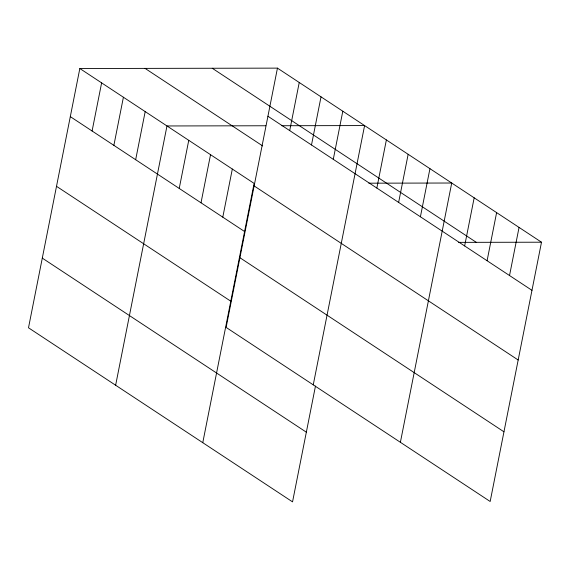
<?xml version="1.0" encoding="UTF-8"?>
<svg xmlns="http://www.w3.org/2000/svg" width="570" height="570" viewBox="0 0 570 570"><rect width="100%" height="100%" fill="white"/><g stroke="black" fill="none" stroke-linecap="round" stroke-linejoin="round"><path stroke-width="0.85" d="M277.455 68.129L226.119 327.408L490.164 501.486L541.5 242.207L277.455 68.129L79.836 68.514L28.5 327.793L292.545 501.871L315.481 386.032M92.091 131L101.624 82.878M113.879 145.357L123.405 97.235M135.66 159.721L145.186 111.599M115.632 385.242L166.974 125.963L265.784 125.763M179.229 188.442L188.756 140.32M201.011 202.806L210.537 154.684M222.792 217.163L232.325 169.041M202.77 442.683L254.106 183.405L79.836 68.514M289.71 130.608L299.243 82.493M311.498 144.972L321.024 96.85M333.279 159.336L342.805 111.214M313.251 384.857L364.593 125.571L281.694 125.735M376.848 188.057L386.375 139.935M398.63 202.421L408.156 154.299M420.411 216.778L429.944 168.656M400.389 442.299L451.725 183.02L368.833 183.184M464.643 245.934L474.169 197.811M487.086 260.732L496.613 212.61M509.53 275.531L519.056 227.409M458.601 242.364L541.5 242.207M212.247 68.257L476.285 242.328M267.929 116.252L531.974 290.329M145.051 68.386L262.685 145.941M254.135 185.934L518.173 360.005M70.31 116.636L244.58 231.527M239.913 257.726L503.958 431.803M56.515 186.319L230.779 301.209M42.294 258.117L306.339 432.188"/></g></svg>
